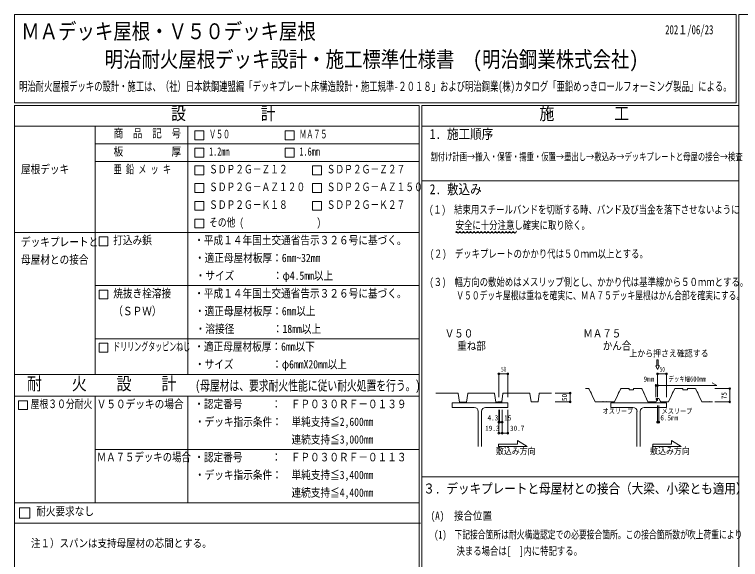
# Model space of a CAD drawing. Units: millimetres, scale not verified. Extents: x -2940 to 2940, y -2044 to 2044.
# Drawn here: x -2940 to -152, y -49 to 2044 of the extents above; entities that cross this region are included whole.
import ezdxf
from ezdxf.enums import TextEntityAlignment as Align

# ---------------------------------------------------------------- set-up
doc = ezdxf.new("R2010")
doc.units = ezdxf.units.MM
doc.header["$LTSCALE"] = 8
doc.header["$PDMODE"] = 32
doc.header["$PDSIZE"] = 4
doc.layers.add('0-0_特記', color=4, linetype='Continuous', lineweight=18)
doc.layers.add('0-3_112', color=7, linetype='Continuous')
doc.styles.add('ＭＳ ゴシック', font='')
doc.styles.get('ＭＳ ゴシック').set_extended_font_data('MS Gothic')

msp = doc.modelspace()

# ---------------------------------------------------------------- linework, layer by layer
at = {"layer": '0-0_特記', "color": 3}
for p, q in [((-2940.286, 2044.5), (-167.746, 2044.5)), ((-2940.286, 1705.391), (-2940.286, 2044.5)), ((-167.746, 1705.391), (-167.746, 2044.5)), ((-157.746, 2044.5), (1201.044, 2044.5)), ((-157.746, -590.165), (-157.746, 2044.5)), ((-2940.286, 1705.391), (-167.746, 1705.391)), ((-2940.286, 1695.391), (-1385.565, 1695.391)), ((-2940.286, -1584.549), (-2940.286, 1695.391)), ((-1385.565, 1695.391), (-1385.565, -1584.549)), ((-1375.565, 1695.391), (-1375.565, -1584.549)), ((-1375.565, 1695.391), (-157.746, 1695.391)), ((-2940.286, 1616.082), (-1385.565, 1616.082)), ((-1375.565, 1616.082), (-157.746, 1616.082)), ((-2940.286, 577.673), (-1385.565, 577.673)), ((-2940.286, 89.611), (-1380.565, 89.611))]:
    msp.add_line(p, q, dxfattribs=at)
at = {"layer": '0-0_特記', "lineweight": 9}
for p, q in [((-2629.938, 661.982), (-2629.938, 1616.082)), ((-2274.746, 661.982), (-2274.746, 1616.082)), ((-2247.514, 1563.393), (-2247.514, 1597.433)), ((-2247.514, 1597.433), (-2213.474, 1597.433)), ((-2213.474, 1563.393), (-2213.474, 1597.433)), ((-1900.31, 1563.393), (-1900.31, 1597.433)), ((-1900.31, 1597.433), (-1866.27, 1597.433)), ((-1866.27, 1563.393), (-1866.27, 1597.433)), ((-2247.514, 1563.393), (-2213.474, 1563.393)), ((-1900.31, 1563.393), (-1866.27, 1563.393)), ((-2629.938, 1547.932), (-1385.565, 1547.932)), ((-2247.514, 1496.873), (-2247.514, 1530.912)), ((-2247.514, 1530.912), (-2213.474, 1530.912)), ((-2213.474, 1496.873), (-2213.474, 1530.912)), ((-1900.31, 1496.873), (-1900.31, 1530.912)), ((-1900.31, 1530.912), (-1866.27, 1530.912)), ((-1866.27, 1496.873), (-1866.27, 1530.912)), ((-2629.938, 1479.782), (-1385.565, 1479.782)), ((-2247.514, 1496.873), (-2213.474, 1496.873)), ((-1900.31, 1496.873), (-1866.27, 1496.873)), ((-2247.514, 1428.722), (-2247.514, 1462.762)), ((-2247.514, 1462.762), (-2213.474, 1462.762)), ((-2213.474, 1428.722), (-2213.474, 1462.762)), ((-1795.77, 1462.762), (-1761.73, 1462.762)), ((-1795.77, 1428.722), (-1795.77, 1462.762)), ((-1761.73, 1428.722), (-1761.73, 1462.762)), ((-2247.514, 1428.722), (-2213.474, 1428.722)), ((-1795.77, 1428.722), (-1761.73, 1428.722)), ((-2247.514, 1360.643), (-2247.514, 1394.683)), ((-2247.514, 1394.683), (-2213.474, 1394.683)), ((-2213.474, 1360.643), (-2213.474, 1394.683)), ((-1795.77, 1394.683), (-1761.73, 1394.683)), ((-1795.77, 1360.643), (-1795.77, 1394.683)), ((-1761.73, 1360.643), (-1761.73, 1394.683)), ((-1375.565, 1405.309), (-157.746, 1405.309)), ((-2247.514, 1360.643), (-2213.474, 1360.643)), ((-1795.77, 1360.643), (-1761.73, 1360.643)), ((-2247.514, 1292.564), (-2247.514, 1326.604)), ((-2247.514, 1326.604), (-2213.474, 1326.604)), ((-2213.474, 1292.564), (-2213.474, 1326.604)), ((-1795.77, 1326.604), (-1761.73, 1326.604)), ((-1795.77, 1292.564), (-1795.77, 1326.604)), ((-1761.73, 1292.564), (-1761.73, 1326.604)), ((-2247.514, 1292.564), (-2213.474, 1292.564)), ((-1795.77, 1292.564), (-1761.73, 1292.564)), ((-2247.514, 1224.485), (-2247.514, 1258.525)), ((-2247.514, 1258.525), (-2213.474, 1258.525)), ((-2213.474, 1224.485), (-2213.474, 1258.525)), ((-2940.286, 1207.182), (-1385.565, 1207.182)), ((-2247.514, 1224.485), (-2213.474, 1224.485)), ((-2615.474, 1156.122), (-2615.474, 1190.162)), ((-2615.474, 1190.162), (-2581.434, 1190.162)), ((-2581.434, 1156.122), (-2581.434, 1190.162)), ((-2615.474, 1156.122), (-2581.434, 1156.122)), ((-2629.938, 1002.732), (-1385.565, 1002.732)), ((-2615.474, 951.673), (-2615.474, 985.712)), ((-2615.474, 985.712), (-2581.434, 985.712)), ((-2581.434, 951.673), (-2581.434, 985.712)), ((-2615.474, 951.673), (-2581.434, 951.673)), ((-2629.938, 798.494), (-1385.565, 798.494)), ((-2615.474, 747.435), (-2615.474, 781.474)), ((-2615.474, 781.474), (-2581.434, 781.474)), ((-2581.434, 747.435), (-2581.434, 781.474)), ((-2615.474, 747.435), (-2581.434, 747.435)), ((-2940.286, 661.982), (-1385.565, 661.982)), ((-1079.894, 663.457), (-1045.819, 663.457)), ((-1079.894, 663.457), (-1079.894, 574.332)), ((-1045.819, 663.457), (-1045.819, 574.332)), ((-470.198, 663.457), (-436.123, 663.457)), ((-470.198, 663.457), (-470.198, 574.332)), ((-436.123, 663.457), (-436.123, 574.332)), ((-476.332, 619.171), (-476.332, 574.332)), ((-476.332, 619.171), (-470.198, 619.171)), ((-863.319, 589.966), (-806.327, 589.966)), ((-806.327, 555.89), (-806.327, 589.966)), ((-250.136, 607.002), (-193.143, 607.002)), ((-193.143, 555.89), (-193.143, 607.002)), ((-2924.997, 526.614), (-2924.997, 560.653)), ((-2924.997, 560.653), (-2890.957, 560.653)), ((-2890.957, 526.614), (-2890.957, 560.653)), ((-2629.938, 168.773), (-2629.938, 577.673)), ((-2274.746, 168.773), (-2274.746, 577.673)), ((-1174.486, 535.038), (-1259.433, 535.038)), ((-1130.776, 535.038), (-1045.819, 535.038)), ((-1045.819, 535.038), (-1045.819, 552.048)), ((-863.319, 555.89), (-806.327, 555.89)), ((-564.79, 535.038), (-649.737, 535.038)), ((-521.08, 535.038), (-436.123, 535.038)), ((-470.198, 542.193), (-470.198, 478.36)), ((-465.769, 542.193), (-465.769, 478.36)), ((-436.123, 535.038), (-436.123, 552.048)), ((-250.136, 555.89), (-193.143, 555.89)), ((-2924.997, 526.614), (-2890.957, 526.614)), ((-1159.059, 519.471), (-1159.059, 384.422)), ((-1146.202, 519.471), (-1146.202, 384.422)), ((-1079.894, 525.764), (-1079.894, 435.664)), ((-1076.964, 525.764), (-1076.964, 478.36)), ((-1066.742, 525.764), (-1066.742, 435.664)), ((-1045.819, 525.764), (-1045.819, 435.664)), ((-549.363, 519.471), (-549.363, 384.422)), ((-536.506, 519.471), (-536.506, 384.422)), ((-1079.894, 478.36), (-1066.742, 478.36)), ((-470.198, 478.36), (-465.769, 478.36)), ((-1079.894, 435.664), (-1045.819, 435.664)), ((-2629.938, 373.222), (-1385.565, 373.222)), ((-1375.565, 267.798), (-157.746, 267.798)), ((-2940.286, 168.773), (-1385.565, 168.773)), ((-2920.564, 109.402), (-2920.564, 148.982)), ((-2920.564, 148.982), (-2880.982, 148.982)), ((-2880.982, 109.402), (-2880.982, 148.982)), ((-2920.564, 109.402), (-2880.982, 109.402))]:
    msp.add_line(p, q, dxfattribs=at)
at = {"layer": '0-0_特記', "color": 7}
msp.add_line((-473.109, 718.213), (-473.109, 694.946), dxfattribs=at)
at = {"layer": '0-0_特記', "color": 2}
for p, q in [((-1321.358, 589.306), (-1237.457, 589.306)), ((-1230.642, 555.215), (-1235.66, 588.15)), ((-1199.474, 588.15), (-1204.336, 555.215)), ((-1197.522, 589.306), (-1097.954, 589.306)), ((-1091.139, 555.215), (-1096.157, 588.15)), ((-1064.044, 588.826), (-1068.906, 555.89)), ((-1062.09, 589.981), (-962.523, 589.981)), ((-955.709, 555.89), (-960.726, 588.826)), ((-924.541, 588.826), (-929.402, 555.89)), ((-922.588, 589.981), (-877.11, 589.981)), ((-735.412, 607.052), (-747.612, 607.052)), ((-709.874, 555.89), (-732.716, 605.319)), ((-727.557, 595.266), (-727.996, 595.106)), ((-724.563, 590.259), (-726.714, 594.914)), ((-724.945, 589.33), (-725.271, 589.21)), ((-612.782, 605.294), (-635.627, 555.89)), ((-620.938, 590.234), (-618.786, 594.888)), ((-620.558, 589.305), (-620.231, 589.185)), ((-617.943, 595.241), (-617.505, 595.079)), ((-610.086, 607.026), (-579.715, 607.026)), ((-579.715, 607.026), (-579.715, 602.134)), ((-579.715, 602.134), (-562.574, 602.134)), ((-532.549, 607.052), (-562.574, 607.052)), ((-562.574, 607.052), (-562.574, 602.134)), ((-507.011, 555.89), (-529.853, 605.319)), ((-524.694, 595.266), (-525.133, 595.106)), ((-521.699, 590.259), (-523.85, 594.914)), ((-522.082, 589.33), (-522.408, 589.21)), ((-405.723, 605.294), (-428.567, 555.89)), ((-413.858, 590.283), (-411.705, 594.938)), ((-413.476, 589.354), (-413.148, 589.234)), ((-410.861, 595.291), (-410.422, 595.13)), ((-403.026, 607.026), (-372.656, 607.026)), ((-372.656, 607.026), (-372.656, 602.134)), ((-372.656, 602.134), (-355.582, 602.134)), ((-325.489, 607.053), (-355.582, 607.053)), ((-355.582, 607.053), (-355.582, 602.134)), ((-299.951, 555.89), (-322.794, 605.319)), ((-317.634, 595.267), (-318.073, 595.106)), ((-314.64, 590.259), (-316.792, 594.914)), ((-315.022, 589.33), (-315.349, 589.21)), ((-1067.985, 559.718), (-1068.65, 555.215)), ((-474.072, 561.407), (-475.693, 555.89)), ((-474.539, 565.047), (-470.806, 563.686)), ((-466.642, 569.265), (-473.755, 569.265)), ((-473.726, 566.266), (-470.606, 564.938)), ((-473.281, 562), (-471.913, 562)), ((-469.124, 568.318), (-473.175, 568.318)), ((-465.47, 568.582), (-459.222, 557.663)), ((-1204.336, 555.215), (-1230.642, 555.215)), ((-1068.65, 555.215), (-1091.139, 555.215)), ((-1068.906, 555.89), (-1083.898, 555.89)), ((-929.402, 555.89), (-955.709, 555.89)), ((-681.229, 555.89), (-709.874, 555.89)), ((-679.826, 555.89), (-664.814, 555.89)), ((-635.627, 555.89), (-663.412, 555.89)), ((-475.693, 555.89), (-507.011, 555.89)), ((-456.509, 555.89), (-428.567, 555.89)), ((-271.306, 555.89), (-299.951, 555.89)), ((-269.902, 555.89), (-259.823, 555.89))]:
    msp.add_line(p, q, dxfattribs=at)
at = {"layer": '0-0_特記', "color": 7}
for points in [[(-473.109, 718.213), (-467.288, 718.213), (-467.288, 694.946)], [(-473.109, 694.946), (-477.072, 694.946), (-470.198, 680.626)], [(-467.288, 694.946), (-463.325, 694.946), (-470.198, 680.626)]]:
    msp.add_lwpolyline(points, dxfattribs=at)
at = {"layer": '0-0_特記', "lineweight": 9}
for points in [[(-470.198, 619.171), (-242.592, 619.171), (-260.725, 629.942)], [(-1259.433, 535.038), (-1259.433, 552.046), (-1045.819, 552.046)], [(-649.737, 535.038), (-649.737, 552.046), (-436.123, 552.046)]]:
    msp.add_lwpolyline(points, dxfattribs=at)
at = {"layer": '0-0_特記', "color": 2}
for points in [[(-681.229, 555.89), (-680.527, 557.994), (-679.826, 555.89)], [(-664.814, 555.89), (-664.114, 557.994), (-663.412, 555.89)], [(-271.306, 555.89), (-270.604, 557.994), (-269.902, 555.89)]]:
    msp.add_lwpolyline(points, dxfattribs=at)
at = {"layer": '0-0_特記', "color": 7}
for points in [[(-1080.97, 384.422), (-971.173, 384.422), (-1008.235, 407.442), (-1008.235, 393.06), (-1080.97, 393.06)], [(-488.852, 384.422), (-379.054, 384.422), (-416.117, 407.442), (-416.117, 393.06), (-488.852, 393.06)]]:
    msp.add_lwpolyline(points, close=True, dxfattribs=at)
at = {"layer": '0-0_特記', "lineweight": 9}
for centre in [(-1079.894, 663.457), (-1045.819, 663.457), (-470.198, 663.457), (-436.123, 663.457), (-476.332, 619.171), (-470.198, 619.171), (-806.327, 589.966), (-193.143, 607.002), (-806.327, 555.89), (-193.143, 555.89), (-1079.894, 478.36), (-1076.964, 478.36), (-1066.742, 478.36), (-470.198, 478.36), (-465.769, 478.36), (-1079.894, 435.664), (-1066.742, 435.664), (-1045.819, 435.664)]:
    msp.add_circle(centre, 3.407, dxfattribs=at)
at = {"layer": '0-0_特記', "color": 1}
for centre, start, end in [((-1236.198, 1208.327), 180.00841, 0.00841), ((-1222.569, 1208.327), 180.00841, 0.00841), ((-1208.938, 1208.327), 180.00841, 0.00841), ((-1195.309, 1208.327), 180.00841, 0.00841), ((-1181.678, 1208.327), 180.00841, 0.00841), ((-1168.049, 1208.327), 180.00841, 0.00841), ((-1154.418, 1208.327), 180.00841, 0.00841), ((-1140.789, 1208.327), 180.00841, 0.00841), ((-1127.158, 1208.327), 180.00841, 0.00841), ((-1113.529, 1208.327), 180.00841, 0.00841), ((-1099.898, 1208.327), 180.00841, 0.00841), ((-1086.269, 1208.327), 180.00841, 0.00841), ((-1072.638, 1208.327), 180.00841, 0.00841), ((-1059.009, 1208.327), 180.00841, 0.00841), ((-1045.378, 1208.327), 180.00841, 0.00841), ((-1031.749, 1208.327), 180.00841, 0.00841), ((-1018.118, 1208.327), 180.00841, 0.00841), ((-1011.303, 1208.326), 90.88077, 180)]:
    msp.add_arc(centre, 3.407, start, end, dxfattribs=at)
at = {"layer": '0-0_特記', "color": 2}
for centre, radius, start, end in [((-473.175, 567.218), 1.1, 90, 239.931), ((-473.281, 561.174), 0.825, 90, 163.627), ((-471.913, 563.759), 1.76, 270, 42.019)]:
    msp.add_arc(centre, radius, start, end, dxfattribs=at)
for centre, major_axis, start_param, end_param in [((-1237.457, 587.304), (2.001, 0), 0.43657666, 1.57079633), ((-1197.678, 587.304), (2.001, 0), 1.57079633, 2.70501599), ((-1097.954, 587.304), (2.001, 0), 0.43657666, 1.57079633), ((-1062.247, 587.979), (2.001, 0), 1.57079633, 2.70501599), ((-962.523, 587.979), (2.001, 0), 0.43657666, 1.57079633), ((-922.744, 587.979), (2.001, 0), 1.57079633, 2.70501599), ((-735.412, 604.05), (3.002, 0), 0.43631486, 1.57079633), ((-727.327, 594.626), (0.682, 0), 0.43645449, 1.91979236), ((-725.175, 589.97), (0.682, 0), 5.06147228, 6.71948271), ((-620.326, 589.946), (0.682, 0), 2.70510326, 4.36330568), ((-618.174, 594.599), (0.682, 0), 1.22173048, 2.70510326), ((-610.086, 604.024), (3.002, 0), 1.57079633, 2.70501599), ((-532.549, 604.05), (3.002, 0), 0.43631486, 1.57079633), ((-524.464, 594.626), (0.682, 0), 0.43643703, 1.91984472), ((-522.313, 589.97), (0.682, 0), 5.06148974, 6.71962234), ((-413.244, 589.996), (0.682, 0), 2.70510326, 4.36330568), ((-411.093, 594.65), (0.682, 0), 1.22164321, 2.70506835), ((-403.026, 604.025), (3.002, 0), 1.57079633, 2.70501599), ((-325.489, 604.051), (3.002, 0), 0.43631486, 1.57079633), ((-317.404, 594.626), (0.682, 0), 0.43645449, 1.91979236), ((-315.253, 589.971), (0.682, 0), 5.06147228, 6.71948271), ((-473.755, 567.082), (2.183, 0), 1.57079633, 4.34208247), ((-466.642, 567.9), (1.364, 0), 0.52358132, 1.57079633), ((-456.509, 558.891), (3.002, 0), 3.55485171, 4.71237153)]:
    msp.add_ellipse(centre, major_axis=major_axis, ratio=0.991012, start_param=start_param, end_param=end_param, dxfattribs=at)
at = {"layer": '0-0_特記', "lineweight": 9}
for centre, start_param, end_param in [((-1174.486, 519.471), 6.28318531, 7.85398163), ((-1130.776, 519.471), 1.57079633, 3.14159265), ((-564.79, 519.471), 6.28318531, 7.85398163), ((-521.08, 519.471), 1.57079633, 3.14159265)]:
    msp.add_ellipse(centre, major_axis=(15.566, 0), ratio=0.991012, start_param=start_param, end_param=end_param, dxfattribs=at)
at = {"layer": '0-0_特記', "color": 1}
for p in [(-1243.014, 1208.326), (-1229.383, 1208.326), (-1215.754, 1208.326), (-1202.123, 1208.326), (-1188.494, 1208.326), (-1174.863, 1208.326), (-1161.234, 1208.326), (-1147.603, 1208.326), (-1133.974, 1208.326), (-1120.343, 1208.326), (-1106.714, 1208.326), (-1093.083, 1208.326), (-1079.454, 1208.326), (-1065.823, 1208.326), (-1052.194, 1208.326), (-1038.563, 1208.326), (-1024.934, 1208.326)]:
    msp.add_point(p, dxfattribs=at)

# ---------------------------------------------------------------- texts
at = {"layer": '0-0_特記', "color": 7, "style": 'ＭＳ ゴシック'}
for s, height, width, p in [('ＭＡデッキ屋根・Ｖ５０デッキ屋根', 61, 0.85, (-2914.539, 1931.363)), ('202１/06/23', 35.17, 0.7, (-440.98, 1957.932)), ('明治耐火屋根デッキ設計・施工標準仕様書  (明治鋼業株式会社)', 61, 0.85, (-2594.041, 1823.509)), ('明治耐火屋根デッキの設計・施工は、（社）日本鉄鋼連盟編「デッキプレート床構造設計・施工規準-２０１８」および明治鋼業(株)カタログ「亜鉛めっきロールフォーミング製品」による。', 35.19, 0.65, (-2922.59, 1740.566)), ('設\u3000\u3000\u3000\u3000\u3000計', 49.45, 0.85, (-2338.997, 1625.146)), ('施\u3000\u3000\u3000\u3000工', 49.45, 0.85, (-923.88, 1625.146)), ('商  品  記  号', 31.98, 0.85, (-2559.691, 1562.354)), ('Ｖ５０', 31.98, 0.6, (-2193.05, 1559.031)), ('ＭＡ７５', 31.98, 0.6, (-1845.846, 1559.031)), ('1. 施工順序', 38.37, 0.85, (-1345.677, 1554.814)), ('板\u3000\u3000\u3000\u3000\u3000厚', 31.98, 0.85, (-2559.691, 1492.511)), ('1.2mm', 31.98, 0.6, (-2193.05, 1492.511)), ('1.6mm', 31.98, 0.6, (-1845.846, 1492.511)), ('割付け計画→搬入・保管・揚重・仮置→墨出し→敷込み→デッキプレートと母屋の接合→検査', 28.74, 0.7, (-1342.672, 1475.04)), ('屋根デッキ', 31.98, 0.85, (-2915.514, 1424.361)), ('亜 鉛 メ ッ キ\u3000', 31.98, 0.7, (-2559.691, 1424.361)), ('ＳＤＰ２Ｇ－Ｚ１２', 31.98, 0.75, (-2193.05, 1424.361)), ('ＳＤＰ２Ｇ－Ｚ２７', 31.98, 0.75, (-1741.306, 1424.361)), ('ＳＤＰ２Ｇ－ＡＺ１２０', 31.98, 0.75, (-2193.05, 1356.282)), ('ＳＤＰ２Ｇ－ＡＺ１５０', 31.98, 0.75, (-1741.306, 1356.282)), ('2. 敷込み', 38.37, 0.85, (-1345.677, 1342.666)), ('ＳＤＰ２Ｇ－Ｋ１８', 31.98, 0.75, (-2193.05, 1288.202)), ('ＳＤＰ２Ｇ－Ｋ２７', 31.98, 0.75, (-1741.306, 1288.202)), (' (１)\u3000結束用スチールバンドを切断する時、バンド及び当金を落下させないように', 30.7, 0.75, (-1363.023, 1270.183)), ('その他 (           \u3000\u3000\u3000)', 31.98, 0.75, (-2193.05, 1220.123)), ('\u3000\u3000\u3000安全に十分注意し確実に取り除く。', 30.7, 0.75, (-1342.672, 1210.489)), ('デッキプレートと', 31.98, 0.85, (-2915.514, 1144.953)), ('打込み鋲', 31.98, 0.85, (-2561.01, 1151.761)), ('・平成１４年国土交通省告示３２６号に基づく。', 31.98, 0.85, (-2250.025, 1151.761)), (' (２)\u3000デッキプレートのかかり代は５０ｍｍ以上とする。', 30.7, 0.75, (-1360.309, 1100.599)), ('母屋材との接合', 31.98, 0.85, (-2915.514, 1076.874)), ('・適正母屋材板厚：6mm~32mm', 31.98, 0.85, (-2247.188, 1083.682)), ('・サイズ\u3000\u3000\u3000\u3000：φ4.5mm以上', 31.98, 0.85, (-2244.541, 1015.602)), (' (３)\u3000幅方向の敷始めはメスリップ側とし、かかり代は基準線から５０ｍｍとする。', 30.7, 0.75, (-1361.666, 992.065)), ('焼抜き栓溶接', 31.98, 0.85, (-2561.01, 947.311)), ('・平成１４年国土交通省告示３２６号に基づく。', 31.98, 0.85, (-2250.025, 947.311)), ('\u3000\u3000\u3000Ｖ５０デッキ屋根は重ねを確実に、ＭＡ７５デッキ屋根はかん合部を確実にする。', 30.5, 0.7, (-1333.176, 940.511)), ('（ＳＰＷ）', 31.98, 0.85, (-2561.01, 879.232)), ('・適正母屋材板厚：6mm以上', 31.98, 0.85, (-2247.188, 879.232)), ('・溶接径\u3000\u3000\u3000\u3000：18mm以上', 31.98, 0.85, (-2244.541, 811.153)), ('ドリリングタッピンねじ', 31.98, 0.6, (-2561.01, 743.074)), ('・適正母屋材板厚：6mm以下', 31.98, 0.85, (-2250.025, 743.074)), ('上から押さえ確認する', 25.58, 0.85, (-578.62, 721.947)), ('・サイズ\u3000\u3000\u3000\u3000：φ6mmX20mm以上', 31.98, 0.85, (-2247.188, 674.994)), ('50', 19.19, 0.6, (-1070.809, 666.372)), ('50', 19.19, 0.6, (-461.113, 666.372)), ('耐\u3000\u3000火\u3000\u3000設\u3000\u3000計', 49.45, 0.85, (-2892.27, 586.736)), ('(母屋材は、要求耐火性能に従い耐火処置を行う。)', 38.37, 0.7, (-2245.666, 588.247)), ('9mm', 19.78, 0.85, (-524.144, 628)), ('デッキ幅600mm', 19.78, 0.75, (-428.294, 628.276)), ('屋根３０分耐火', 32.26, 0.75, (-2878.522, 522.533)), ('Ｖ５０デッキの場合', 31.98, 0.85, (-2624.64, 522.252)), ('・認定番号\u3000\u3000\u3000：\u3000ＦＰ０３０ＲＦ－０１３９', 31.98, 0.85, (-2250.025, 522.252)), ('オスリープ', 19.78, 0.85, (-681.452, 504.738)), ('メスリープ', 19.78, 0.85, (-454.625, 504.738)), ('4.3', 19.78, 0.85, (-1123.358, 479.096)), ('15', 19.78, 0.85, (-1059.224, 479.096)), ('6.5mm', 19.78, 0.85, (-459.48, 479.096)), ('・デッキ指示条件：\u3000単純支持≦2,600mm', 31.98, 0.85, (-2247.188, 454.173)), ('19.3', 19.78, 0.85, (-1132.434, 439.08)), ('30.7', 19.78, 0.85, (-1036.963, 439.08)), ('\u3000\u3000\u3000\u3000\u3000\u3000\u3000\u3000\u3000\u3000連続支持≦3,000mm', 31.98, 0.85, (-2247.188, 386.094)), ('ＭＡ７５デッキの場合', 32.26, 0.8, (-2624.088, 318.134)), ('・認定番号\u3000\u3000\u3000：\u3000ＦＰ０３０ＲＦ－０１１３', 31.98, 0.85, (-2250.025, 318.014)), ('敷込み方向', 25.58, 0.85, (-1090.991, 346.592)), ('敷込み方向', 25.58, 0.85, (-498.874, 347.619)), ('・デッキ指示条件：\u3000単純支持≦3,400mm', 31.98, 0.85, (-2247.188, 249.935)), ('\u3000\u3000\u3000\u3000\u3000\u3000\u3000\u3000\u3000\u3000連続支持≦4,400mm', 31.98, 0.85, (-2247.188, 181.856)), ('３. デッキプレートと母屋材との接合（大梁、小梁とも適用）', 38.37, 0.85, (-1370.312, 192.614)), ('耐火要求なし', 31.98, 0.85, (-2857.234, 110.166)), (' (A)\u3000接合位置', 30.7, 0.85, (-1359.949, 93.914)), ('\u3000(1)\u3000下記接合箇所は耐火構造認定での必要接合箇所。この接合箇所数が吹上荷重により', 30.5, 0.7, (-1358.207, 21.803)), ('注１）スパンは支持母屋材の芯間とする。', 30.7, 0.85, (-2877.054, -11.543)), ('\u3000\u3000\u3000\u3000決まる場合は[\u3000]内に特記する。', 30.7, 0.75, (-1371.657, -41.411))]:
    msp.add_text(s, height=height, dxfattribs=dict(at, width=width)).set_placement(p, align=Align.BOTTOM_LEFT)
at = {"layer": '0-0_特記', "color": 7, "style": 'ＭＳ ゴシック', "width": 0.85}
for s, p in [('75', (-198.95, 566.454)), ('50', (-812.133, 559.445))]:
    msp.add_text(s, height=19.78, rotation=90, dxfattribs=at).set_placement(p, align=Align.BOTTOM_LEFT)
at = {"layer": '0-3_112', "style": 'ＭＳ ゴシック', "width": 0.85}
for s, p in [('Ｖ５０', (-1287.696, 794.407)), ('ＭＡ７５', (-755.473, 794.407)), ('重ね部', (-1239.419, 746.594)), ('かん合', (-680.654, 747.173))]:
    msp.add_text(s, height=30.7, dxfattribs=at).set_placement(p, align=Align.BOTTOM_LEFT)

doc.saveas('drawing.dxf')
